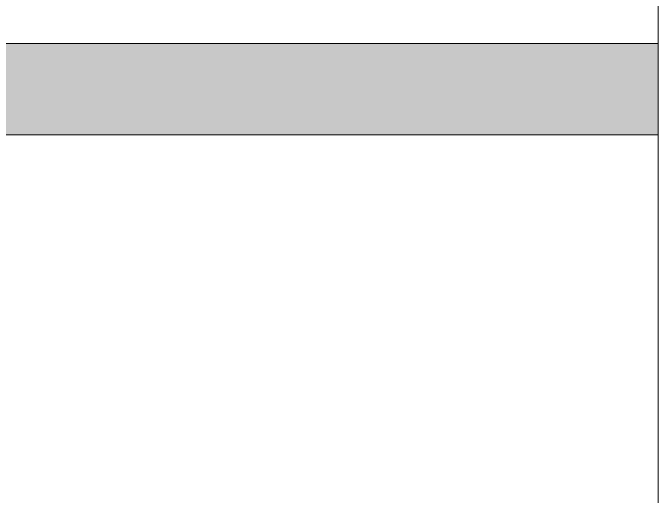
# Model space of a CAD drawing. Header units: millimetres. Extents: x -29259 to 87313, y -139821 to 46728.
# Drawn here: x 7490 to 10307, y -74849 to -72739 of the extents above; entities that cross this region are included whole.
import ezdxf

# ---------------------------------------------------------------- set-up
doc = ezdxf.new("R2010")
doc.units = ezdxf.units.MM
doc.layers.add('S-BEAM', color=12, linetype='Continuous', lineweight=9)
doc.layers.add('S-COLS', color=52, linetype='Continuous', lineweight=18)

# ---------------------------------------------------------------- blocks, each defined once
blk = doc.blocks.new('Roaster Building_ST_RVT2022_detached_rvt-1-SECTION AA')
at = {"layer": 'S-COLS', "color": 250, "lineweight": 9}
blk.add_line((13700, 8230), (13700, 12285), dxfattribs=at)
blk = doc.blocks.new('Roaster Building_ST_RVT2022 _SST__rvt-1-SECTION AA')
at = {"layer": 'S-BEAM', "lineweight": 5}
blk.add_hatch(color=50, dxfattribs=at).paths.add_polyline_path([(10436.8, 10630), (13700, 10630), (13700, 11030), (6300, 11030), (6300, 10630), (8945.7, 10630)])
at = {"layer": 'S-BEAM', "color": 7, "lineweight": 18}
for p, q in [((6300, 11030), (13700, 11030)), ((13700, 10630), (6300, 10630))]:
    blk.add_line(p, q, dxfattribs=at)
at = {"layer": 'S-COLS', "color": 250, "lineweight": 9}
blk.add_line((13700, 8230), (13700, 12285), dxfattribs=at)

msp = doc.modelspace()

# ---------------------------------------------------------------- block references
at = {"lineweight": 5}
for name in ['Roaster Building_ST_RVT2022 _SST__rvt-1-SECTION AA', 'Roaster Building_ST_RVT2022_detached_rvt-1-SECTION AA']:
    msp.add_blockref(name, (-3392.9, -83901.5), dxfattribs=at)

doc.saveas('drawing.dxf')
